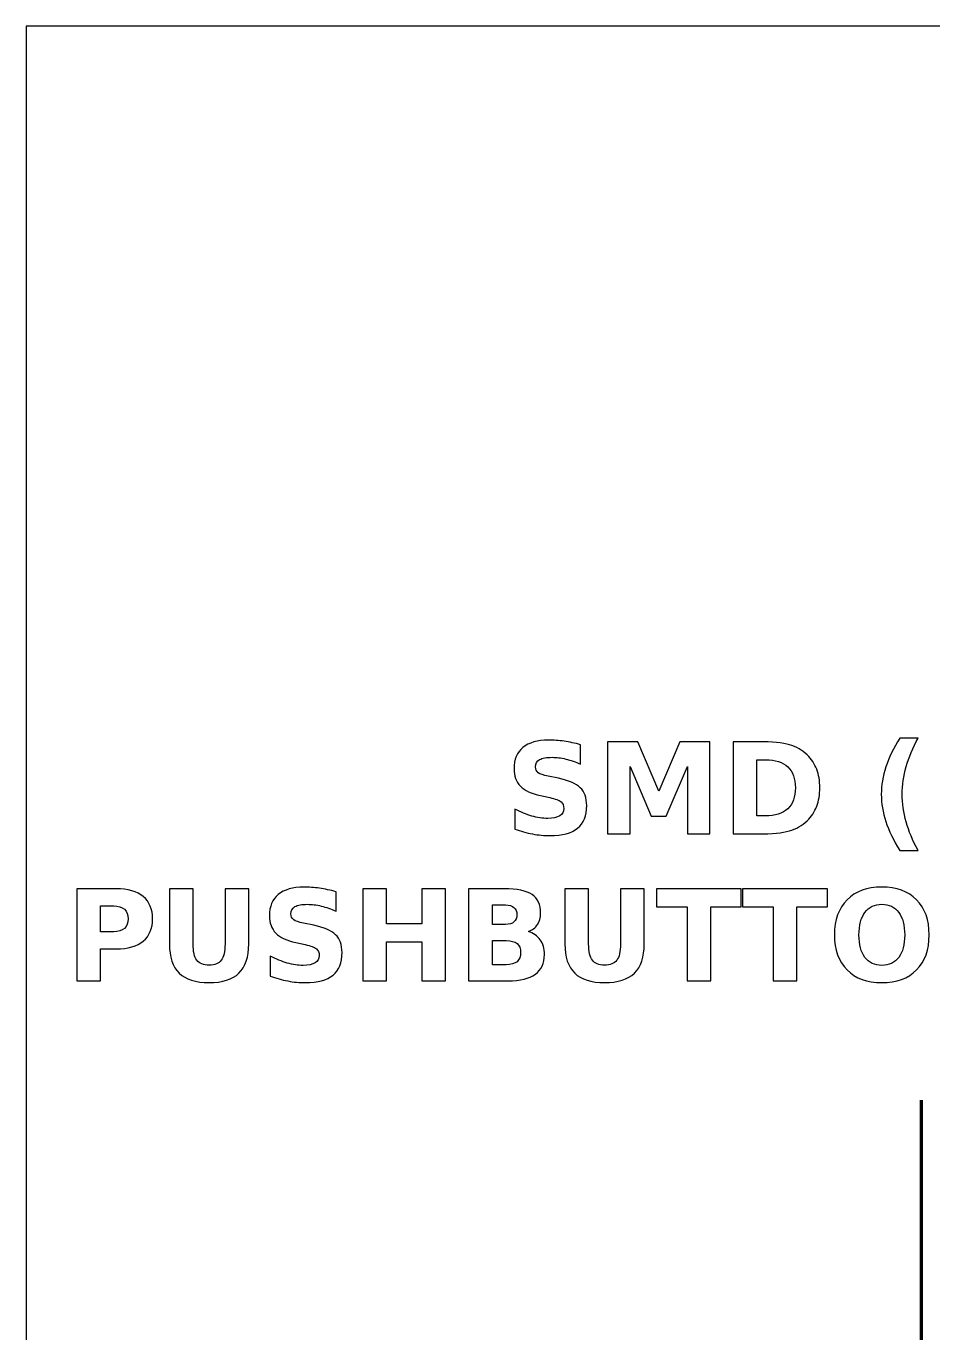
# Model space of a CAD drawing. Header units: centimetres. Extents: x -11.5 to -9.5, y -15.85 to -11.85.
# Drawn here: x -11.5 to -10.487, y -13.31 to -11.85 of the extents above; entities that cross this region are included whole.
import ezdxf

# ---------------------------------------------------------------- set-up
doc = ezdxf.new("R2010")
doc.units = ezdxf.units.CM
doc.header["$MEASUREMENT"] = 0
doc.layers.add('Layer 1', color=7, linetype='Continuous')

msp = doc.modelspace()

# ---------------------------------------------------------------- linework, layer by layer
at = {"layer": 'Layer 1', "color": 7}
msp.add_open_spline([(-11.5, -11.85), (-11.5, -11.85), (-9.5, -11.85), (-9.5, -11.85), (-9.5, -11.85), (-9.5, -11.85), (-9.5, -15.85), (-9.5, -15.85), (-9.5, -15.85), (-9.5, -15.85), (-11.5, -15.85), (-11.5, -15.85), (-11.5, -15.85), (-11.5, -15.85), (-11.5, -11.85), (-11.5, -11.85)], degree=3, knots=[0, 0, 0, 0, 0.25, 0.25, 0.25, 0.25, 0.5, 0.5, 0.5, 0.5, 0.75, 0.75, 0.75, 0.75, 1, 1, 1, 1], dxfattribs=at)
at = {"layer": 'Layer 1', "color": 250}
for points, knots in [([(-10.88047, -12.65284), (-10.88047, -12.65284), (-10.88047, -12.67459), (-10.88047, -12.67459), (-10.88047, -12.67459), (-10.88612, -12.67207), (-10.89164, -12.67017), (-10.897, -12.66888), (-10.897, -12.66888), (-10.90239, -12.66758), (-10.90747, -12.66695), (-10.91224, -12.66695), (-10.91224, -12.66695), (-10.91857, -12.66695), (-10.92327, -12.66782), (-10.92631, -12.66956), (-10.92631, -12.66956), (-10.92934, -12.67132), (-10.93085, -12.67403), (-10.93085, -12.6777), (-10.93085, -12.6777), (-10.93085, -12.68045), (-10.92984, -12.68261), (-10.92779, -12.68414), (-10.92779, -12.68414), (-10.92574, -12.68567), (-10.92203, -12.68701), (-10.91664, -12.68811), (-10.91664, -12.68811), (-10.91664, -12.68811), (-10.90535, -12.69037), (-10.90535, -12.69037), (-10.90535, -12.69037), (-10.8939, -12.69268), (-10.88579, -12.69616), (-10.88097, -12.70086), (-10.88097, -12.70086), (-10.87614, -12.70554), (-10.87372, -12.7122), (-10.87372, -12.72083), (-10.87372, -12.72083), (-10.87372, -12.73219), (-10.87708, -12.74063), (-10.88381, -12.74616), (-10.88381, -12.74616), (-10.89054, -12.75168), (-10.90081, -12.75446), (-10.91464, -12.75446), (-10.91464, -12.75446), (-10.92118, -12.75446), (-10.92772, -12.75385), (-10.93428, -12.7526), (-10.93428, -12.7526), (-10.94084, -12.75135), (-10.94743, -12.74952), (-10.95399, -12.7471), (-10.95399, -12.7471), (-10.95399, -12.7471), (-10.95399, -12.72471), (-10.95399, -12.72471), (-10.95399, -12.72471), (-10.94743, -12.72819), (-10.94108, -12.73082), (-10.93494, -12.73259), (-10.93494, -12.73259), (-10.9288, -12.73435), (-10.9229, -12.73524), (-10.91721, -12.73524), (-10.91721, -12.73524), (-10.91142, -12.73524), (-10.90698, -12.73428), (-10.9039, -12.73235), (-10.9039, -12.73235), (-10.90081, -12.73042), (-10.89929, -12.72767), (-10.89929, -12.72407), (-10.89929, -12.72407), (-10.89929, -12.72087), (-10.90032, -12.71838), (-10.90241, -12.71664), (-10.90241, -12.71664), (-10.90451, -12.7149), (-10.90867, -12.71333), (-10.91493, -12.71196), (-10.91493, -12.71196), (-10.91493, -12.71196), (-10.9252, -12.70968), (-10.9252, -12.70968), (-10.9252, -12.70968), (-10.93548, -12.70747), (-10.94301, -12.70397), (-10.94776, -12.69914), (-10.94776, -12.69914), (-10.95251, -12.69432), (-10.95488, -12.68781), (-10.95488, -12.67965), (-10.95488, -12.67965), (-10.95488, -12.66939), (-10.95157, -12.66151), (-10.94496, -12.65601), (-10.94496, -12.65601), (-10.93835, -12.65048), (-10.92885, -12.64773), (-10.91643, -12.64773), (-10.91643, -12.64773), (-10.91079, -12.64773), (-10.90498, -12.64816), (-10.899, -12.649), (-10.899, -12.649), (-10.89303, -12.64985), (-10.88685, -12.65112), (-10.88047, -12.65284)], [0, 0, 0, 0, 0.0357143, 0.0357143, 0.0357143, 0.0357143, 0.0714286, 0.0714286, 0.0714286, 0.0714286, 0.1071429, 0.1071429, 0.1071429, 0.1071429, 0.1428571, 0.1428571, 0.1428571, 0.1428571, 0.1785714, 0.1785714, 0.1785714, 0.1785714, 0.2142857, 0.2142857, 0.2142857, 0.2142857, 0.25, 0.25, 0.25, 0.25, 0.2857143, 0.2857143, 0.2857143, 0.2857143, 0.3214286, 0.3214286, 0.3214286, 0.3214286, 0.3571429, 0.3571429, 0.3571429, 0.3571429, 0.3928571, 0.3928571, 0.3928571, 0.3928571, 0.4285714, 0.4285714, 0.4285714, 0.4285714, 0.4642857, 0.4642857, 0.4642857, 0.4642857, 0.5, 0.5, 0.5, 0.5, 0.5357143, 0.5357143, 0.5357143, 0.5357143, 0.5714286, 0.5714286, 0.5714286, 0.5714286, 0.6071429, 0.6071429, 0.6071429, 0.6071429, 0.6428571, 0.6428571, 0.6428571, 0.6428571, 0.6785714, 0.6785714, 0.6785714, 0.6785714, 0.7142857, 0.7142857, 0.7142857, 0.7142857, 0.75, 0.75, 0.75, 0.75, 0.7857143, 0.7857143, 0.7857143, 0.7857143, 0.8214286, 0.8214286, 0.8214286, 0.8214286, 0.8571429, 0.8571429, 0.8571429, 0.8571429, 0.8928571, 0.8928571, 0.8928571, 0.8928571, 0.9285714, 0.9285714, 0.9285714, 0.9285714, 0.9642857, 0.9642857, 0.9642857, 0.9642857, 1, 1, 1, 1]), ([(-10.85044, -12.64959), (-10.85044, -12.64959), (-10.81669, -12.64959), (-10.81669, -12.64959), (-10.81669, -12.64959), (-10.81669, -12.64959), (-10.79324, -12.70465), (-10.79324, -12.70465), (-10.79324, -12.70465), (-10.79324, -12.70465), (-10.76968, -12.64959), (-10.76968, -12.64959), (-10.76968, -12.64959), (-10.76968, -12.64959), (-10.736, -12.64959), (-10.736, -12.64959), (-10.736, -12.64959), (-10.736, -12.64959), (-10.736, -12.75246), (-10.736, -12.75246), (-10.736, -12.75246), (-10.736, -12.75246), (-10.76107, -12.75246), (-10.76107, -12.75246), (-10.76107, -12.75246), (-10.76107, -12.75246), (-10.76107, -12.67722), (-10.76107, -12.67722), (-10.76107, -12.67722), (-10.76107, -12.67722), (-10.78478, -12.73268), (-10.78478, -12.73268), (-10.78478, -12.73268), (-10.78478, -12.73268), (-10.80159, -12.73268), (-10.80159, -12.73268), (-10.80159, -12.73268), (-10.80159, -12.73268), (-10.8253, -12.67722), (-10.8253, -12.67722), (-10.8253, -12.67722), (-10.8253, -12.67722), (-10.8253, -12.75246), (-10.8253, -12.75246), (-10.8253, -12.75246), (-10.8253, -12.75246), (-10.85044, -12.75246), (-10.85044, -12.75246), (-10.85044, -12.75246), (-10.85044, -12.75246), (-10.85044, -12.64959), (-10.85044, -12.64959)], [0, 0, 0, 0, 0.0769231, 0.0769231, 0.0769231, 0.0769231, 0.1538462, 0.1538462, 0.1538462, 0.1538462, 0.2307692, 0.2307692, 0.2307692, 0.2307692, 0.3076923, 0.3076923, 0.3076923, 0.3076923, 0.3846154, 0.3846154, 0.3846154, 0.3846154, 0.4615385, 0.4615385, 0.4615385, 0.4615385, 0.5384615, 0.5384615, 0.5384615, 0.5384615, 0.6153846, 0.6153846, 0.6153846, 0.6153846, 0.6923077, 0.6923077, 0.6923077, 0.6923077, 0.7692308, 0.7692308, 0.7692308, 0.7692308, 0.8461538, 0.8461538, 0.8461538, 0.8461538, 0.9230769, 0.9230769, 0.9230769, 0.9230769, 1, 1, 1, 1]), ([(-10.71001, -12.64959), (-10.71001, -12.64959), (-10.68202, -12.64959), (-10.68202, -12.64959), (-10.68202, -12.64959), (-10.66641, -12.64959), (-10.65479, -12.6507), (-10.64715, -12.65293), (-10.64715, -12.65293), (-10.6395, -12.65516), (-10.63294, -12.65893), (-10.62746, -12.66427), (-10.62746, -12.66427), (-10.62264, -12.6689), (-10.61907, -12.67426), (-10.61671, -12.68033), (-10.61671, -12.68033), (-10.61439, -12.68637), (-10.61321, -12.69324), (-10.61321, -12.70093), (-10.61321, -12.70093), (-10.61321, -12.70869), (-10.61439, -12.71561), (-10.61671, -12.7217), (-10.61671, -12.7217), (-10.61907, -12.72779), (-10.62264, -12.73315), (-10.62746, -12.73778), (-10.62746, -12.73778), (-10.63299, -12.74312), (-10.6396, -12.74689), (-10.64731, -12.74912), (-10.64731, -12.74912), (-10.65503, -12.75135), (-10.6666, -12.75246), (-10.68202, -12.75246), (-10.68202, -12.75246), (-10.68202, -12.75246), (-10.71001, -12.75246), (-10.71001, -12.75246), (-10.71001, -12.75246), (-10.71001, -12.75246), (-10.71001, -12.64959), (-10.71001, -12.64959)], [0, 0, 0, 0, 0.0909091, 0.0909091, 0.0909091, 0.0909091, 0.1818182, 0.1818182, 0.1818182, 0.1818182, 0.2727273, 0.2727273, 0.2727273, 0.2727273, 0.3636364, 0.3636364, 0.3636364, 0.3636364, 0.4545455, 0.4545455, 0.4545455, 0.4545455, 0.5454545, 0.5454545, 0.5454545, 0.5454545, 0.6363636, 0.6363636, 0.6363636, 0.6363636, 0.7272727, 0.7272727, 0.7272727, 0.7272727, 0.8181818, 0.8181818, 0.8181818, 0.8181818, 0.9090909, 0.9090909, 0.9090909, 0.9090909, 1, 1, 1, 1]), ([(-10.50352, -12.77106), (-10.50352, -12.77106), (-10.52398, -12.77106), (-10.52398, -12.77106), (-10.52398, -12.77106), (-10.53101, -12.75973), (-10.53621, -12.74893), (-10.53955, -12.7387), (-10.53955, -12.7387), (-10.54291, -12.72849), (-10.54458, -12.71836), (-10.54458, -12.70829), (-10.54458, -12.70829), (-10.54458, -12.69823), (-10.54289, -12.68804), (-10.53953, -12.67774), (-10.53953, -12.67774), (-10.53614, -12.66742), (-10.53097, -12.65665), (-10.52398, -12.64538), (-10.52398, -12.64538), (-10.52398, -12.64538), (-10.50352, -12.64538), (-10.50352, -12.64538), (-10.50352, -12.64538), (-10.5094, -12.65627), (-10.5138, -12.66692), (-10.51674, -12.67732), (-10.51674, -12.67732), (-10.51968, -12.68771), (-10.52116, -12.69799), (-10.52116, -12.70815), (-10.52116, -12.70815), (-10.52116, -12.71831), (-10.5197, -12.72859), (-10.51679, -12.73903), (-10.51679, -12.73903), (-10.51387, -12.74945), (-10.50945, -12.76013), (-10.50352, -12.77106)], [0, 0, 0, 0, 0.1, 0.1, 0.1, 0.1, 0.2, 0.2, 0.2, 0.2, 0.3, 0.3, 0.3, 0.3, 0.4, 0.4, 0.4, 0.4, 0.5, 0.5, 0.5, 0.5, 0.6, 0.6, 0.6, 0.6, 0.7, 0.7, 0.7, 0.7, 0.8, 0.8, 0.8, 0.8, 0.9, 0.9, 0.9, 0.9, 1, 1, 1, 1]), ([(-10.68348, -12.66965), (-10.68348, -12.66965), (-10.68348, -12.7324), (-10.68348, -12.7324), (-10.68348, -12.7324), (-10.68348, -12.7324), (-10.67398, -12.7324), (-10.67398, -12.7324), (-10.67398, -12.7324), (-10.66314, -12.7324), (-10.65486, -12.72972), (-10.64915, -12.72433), (-10.64915, -12.72433), (-10.64343, -12.71897), (-10.64056, -12.71116), (-10.64056, -12.70093), (-10.64056, -12.70093), (-10.64056, -12.69072), (-10.64341, -12.68296), (-10.6491, -12.67765), (-10.6491, -12.67765), (-10.65479, -12.67231), (-10.66309, -12.66965), (-10.67398, -12.66965), (-10.67398, -12.66965), (-10.67398, -12.66965), (-10.68348, -12.66965), (-10.68348, -12.66965)], [0, 0, 0, 0, 0.1428571, 0.1428571, 0.1428571, 0.1428571, 0.2857143, 0.2857143, 0.2857143, 0.2857143, 0.4285714, 0.4285714, 0.4285714, 0.4285714, 0.5714286, 0.5714286, 0.5714286, 0.5714286, 0.7142857, 0.7142857, 0.7142857, 0.7142857, 0.8571429, 0.8571429, 0.8571429, 0.8571429, 1, 1, 1, 1]), ([(-11.44335, -12.81384), (-11.44335, -12.81384), (-11.39933, -12.81384), (-11.39933, -12.81384), (-11.39933, -12.81384), (-11.38623, -12.81384), (-11.37618, -12.81676), (-11.36917, -12.82257), (-11.36917, -12.82257), (-11.36217, -12.82838), (-11.35866, -12.83665), (-11.35866, -12.8474), (-11.35866, -12.8474), (-11.35866, -12.85817), (-11.36217, -12.86647), (-11.36917, -12.87228), (-11.36917, -12.87228), (-11.37618, -12.87809), (-11.38623, -12.88101), (-11.39933, -12.88101), (-11.39933, -12.88101), (-11.39933, -12.88101), (-11.41682, -12.88101), (-11.41682, -12.88101), (-11.41682, -12.88101), (-11.41682, -12.88101), (-11.41682, -12.91671), (-11.41682, -12.91671), (-11.41682, -12.91671), (-11.41682, -12.91671), (-11.44335, -12.91671), (-11.44335, -12.91671), (-11.44335, -12.91671), (-11.44335, -12.91671), (-11.44335, -12.81384), (-11.44335, -12.81384)], [0, 0, 0, 0, 0.1111111, 0.1111111, 0.1111111, 0.1111111, 0.2222222, 0.2222222, 0.2222222, 0.2222222, 0.3333333, 0.3333333, 0.3333333, 0.3333333, 0.4444444, 0.4444444, 0.4444444, 0.4444444, 0.5555556, 0.5555556, 0.5555556, 0.5555556, 0.6666667, 0.6666667, 0.6666667, 0.6666667, 0.7777778, 0.7777778, 0.7777778, 0.7777778, 0.8888889, 0.8888889, 0.8888889, 0.8888889, 1, 1, 1, 1]), ([(-11.33994, -12.81384), (-11.33994, -12.81384), (-11.31341, -12.81384), (-11.31341, -12.81384), (-11.31341, -12.81384), (-11.31341, -12.81384), (-11.31341, -12.87551), (-11.31341, -12.87551), (-11.31341, -12.87551), (-11.31341, -12.884), (-11.31203, -12.89009), (-11.30925, -12.89373), (-11.30925, -12.89373), (-11.30647, -12.89738), (-11.30194, -12.89921), (-11.29563, -12.89921), (-11.29563, -12.89921), (-11.28928, -12.89921), (-11.28472, -12.89738), (-11.28195, -12.89373), (-11.28195, -12.89373), (-11.27917, -12.89009), (-11.27778, -12.884), (-11.27778, -12.87551), (-11.27778, -12.87551), (-11.27778, -12.87551), (-11.27778, -12.81384), (-11.27778, -12.81384), (-11.27778, -12.81384), (-11.27778, -12.81384), (-11.25125, -12.81384), (-11.25125, -12.81384), (-11.25125, -12.81384), (-11.25125, -12.81384), (-11.25125, -12.87551), (-11.25125, -12.87551), (-11.25125, -12.87551), (-11.25125, -12.89006), (-11.2549, -12.90091), (-11.26221, -12.90803), (-11.26221, -12.90803), (-11.2695, -12.91516), (-11.28065, -12.91871), (-11.29563, -12.91871), (-11.29563, -12.91871), (-11.31057, -12.91871), (-11.32169, -12.91516), (-11.32898, -12.90803), (-11.32898, -12.90803), (-11.3363, -12.90091), (-11.33994, -12.89006), (-11.33994, -12.87551), (-11.33994, -12.87551), (-11.33994, -12.87551), (-11.33994, -12.81384), (-11.33994, -12.81384)], [0, 0, 0, 0, 0.0714286, 0.0714286, 0.0714286, 0.0714286, 0.1428571, 0.1428571, 0.1428571, 0.1428571, 0.2142857, 0.2142857, 0.2142857, 0.2142857, 0.2857143, 0.2857143, 0.2857143, 0.2857143, 0.3571429, 0.3571429, 0.3571429, 0.3571429, 0.4285714, 0.4285714, 0.4285714, 0.4285714, 0.5, 0.5, 0.5, 0.5, 0.5714286, 0.5714286, 0.5714286, 0.5714286, 0.6428571, 0.6428571, 0.6428571, 0.6428571, 0.7142857, 0.7142857, 0.7142857, 0.7142857, 0.7857143, 0.7857143, 0.7857143, 0.7857143, 0.8571429, 0.8571429, 0.8571429, 0.8571429, 0.9285714, 0.9285714, 0.9285714, 0.9285714, 1, 1, 1, 1]), ([(-11.15377, -12.81709), (-11.15377, -12.81709), (-11.15377, -12.83884), (-11.15377, -12.83884), (-11.15377, -12.83884), (-11.15942, -12.83632), (-11.16494, -12.83442), (-11.1703, -12.83313), (-11.1703, -12.83313), (-11.17569, -12.83183), (-11.18077, -12.8312), (-11.18554, -12.8312), (-11.18554, -12.8312), (-11.19187, -12.8312), (-11.19657, -12.83207), (-11.19961, -12.83381), (-11.19961, -12.83381), (-11.20264, -12.83557), (-11.20415, -12.83828), (-11.20415, -12.84195), (-11.20415, -12.84195), (-11.20415, -12.8447), (-11.20314, -12.84686), (-11.20109, -12.84839), (-11.20109, -12.84839), (-11.19904, -12.84992), (-11.19533, -12.85126), (-11.18994, -12.85236), (-11.18994, -12.85236), (-11.18994, -12.85236), (-11.17865, -12.85462), (-11.17865, -12.85462), (-11.17865, -12.85462), (-11.1672, -12.85693), (-11.15909, -12.86041), (-11.15427, -12.86511), (-11.15427, -12.86511), (-11.14944, -12.86979), (-11.14702, -12.87645), (-11.14702, -12.88508), (-11.14702, -12.88508), (-11.14702, -12.89644), (-11.15038, -12.90488), (-11.15711, -12.91041), (-11.15711, -12.91041), (-11.16384, -12.91593), (-11.17411, -12.91871), (-11.18794, -12.91871), (-11.18794, -12.91871), (-11.19448, -12.91871), (-11.20102, -12.9181), (-11.20758, -12.91685), (-11.20758, -12.91685), (-11.21414, -12.9156), (-11.22073, -12.91377), (-11.22729, -12.91135), (-11.22729, -12.91135), (-11.22729, -12.91135), (-11.22729, -12.88896), (-11.22729, -12.88896), (-11.22729, -12.88896), (-11.22073, -12.89244), (-11.21438, -12.89507), (-11.20824, -12.89684), (-11.20824, -12.89684), (-11.2021, -12.8986), (-11.1962, -12.89949), (-11.19051, -12.89949), (-11.19051, -12.89949), (-11.18472, -12.89949), (-11.18028, -12.89853), (-11.1772, -12.8966), (-11.1772, -12.8966), (-11.17411, -12.89467), (-11.17259, -12.89192), (-11.17259, -12.88832), (-11.17259, -12.88832), (-11.17259, -12.88512), (-11.17362, -12.88263), (-11.17571, -12.88089), (-11.17571, -12.88089), (-11.17781, -12.87915), (-11.18197, -12.87758), (-11.18823, -12.87621), (-11.18823, -12.87621), (-11.18823, -12.87621), (-11.1985, -12.87393), (-11.1985, -12.87393), (-11.1985, -12.87393), (-11.20878, -12.87172), (-11.21631, -12.86822), (-11.22106, -12.86339), (-11.22106, -12.86339), (-11.22581, -12.85857), (-11.22818, -12.85206), (-11.22818, -12.8439), (-11.22818, -12.8439), (-11.22818, -12.83364), (-11.22487, -12.82576), (-11.21826, -12.82026), (-11.21826, -12.82026), (-11.21165, -12.81473), (-11.20215, -12.81198), (-11.18973, -12.81198), (-11.18973, -12.81198), (-11.18409, -12.81198), (-11.17828, -12.81241), (-11.1723, -12.81325), (-11.1723, -12.81325), (-11.16633, -12.8141), (-11.16015, -12.81537), (-11.15377, -12.81709)], [0, 0, 0, 0, 0.0357143, 0.0357143, 0.0357143, 0.0357143, 0.0714286, 0.0714286, 0.0714286, 0.0714286, 0.1071429, 0.1071429, 0.1071429, 0.1071429, 0.1428571, 0.1428571, 0.1428571, 0.1428571, 0.1785714, 0.1785714, 0.1785714, 0.1785714, 0.2142857, 0.2142857, 0.2142857, 0.2142857, 0.25, 0.25, 0.25, 0.25, 0.2857143, 0.2857143, 0.2857143, 0.2857143, 0.3214286, 0.3214286, 0.3214286, 0.3214286, 0.3571429, 0.3571429, 0.3571429, 0.3571429, 0.3928571, 0.3928571, 0.3928571, 0.3928571, 0.4285714, 0.4285714, 0.4285714, 0.4285714, 0.4642857, 0.4642857, 0.4642857, 0.4642857, 0.5, 0.5, 0.5, 0.5, 0.5357143, 0.5357143, 0.5357143, 0.5357143, 0.5714286, 0.5714286, 0.5714286, 0.5714286, 0.6071429, 0.6071429, 0.6071429, 0.6071429, 0.6428571, 0.6428571, 0.6428571, 0.6428571, 0.6785714, 0.6785714, 0.6785714, 0.6785714, 0.7142857, 0.7142857, 0.7142857, 0.7142857, 0.75, 0.75, 0.75, 0.75, 0.7857143, 0.7857143, 0.7857143, 0.7857143, 0.8214286, 0.8214286, 0.8214286, 0.8214286, 0.8571429, 0.8571429, 0.8571429, 0.8571429, 0.8928571, 0.8928571, 0.8928571, 0.8928571, 0.9285714, 0.9285714, 0.9285714, 0.9285714, 0.9642857, 0.9642857, 0.9642857, 0.9642857, 1, 1, 1, 1]), ([(-11.12374, -12.81384), (-11.12374, -12.81384), (-11.09721, -12.81384), (-11.09721, -12.81384), (-11.09721, -12.81384), (-11.09721, -12.81384), (-11.09721, -12.85305), (-11.09721, -12.85305), (-11.09721, -12.85305), (-11.09721, -12.85305), (-11.05808, -12.85305), (-11.05808, -12.85305), (-11.05808, -12.85305), (-11.05808, -12.85305), (-11.05808, -12.81384), (-11.05808, -12.81384), (-11.05808, -12.81384), (-11.05808, -12.81384), (-11.03155, -12.81384), (-11.03155, -12.81384), (-11.03155, -12.81384), (-11.03155, -12.81384), (-11.03155, -12.91671), (-11.03155, -12.91671), (-11.03155, -12.91671), (-11.03155, -12.91671), (-11.05808, -12.91671), (-11.05808, -12.91671), (-11.05808, -12.91671), (-11.05808, -12.91671), (-11.05808, -12.87311), (-11.05808, -12.87311), (-11.05808, -12.87311), (-11.05808, -12.87311), (-11.09721, -12.87311), (-11.09721, -12.87311), (-11.09721, -12.87311), (-11.09721, -12.87311), (-11.09721, -12.91671), (-11.09721, -12.91671), (-11.09721, -12.91671), (-11.09721, -12.91671), (-11.12374, -12.91671), (-11.12374, -12.91671), (-11.12374, -12.91671), (-11.12374, -12.91671), (-11.12374, -12.81384), (-11.12374, -12.81384)], [0, 0, 0, 0, 0.0833333, 0.0833333, 0.0833333, 0.0833333, 0.1666667, 0.1666667, 0.1666667, 0.1666667, 0.25, 0.25, 0.25, 0.25, 0.3333333, 0.3333333, 0.3333333, 0.3333333, 0.4166667, 0.4166667, 0.4166667, 0.4166667, 0.5, 0.5, 0.5, 0.5, 0.5833333, 0.5833333, 0.5833333, 0.5833333, 0.6666667, 0.6666667, 0.6666667, 0.6666667, 0.75, 0.75, 0.75, 0.75, 0.8333333, 0.8333333, 0.8333333, 0.8333333, 0.9166667, 0.9166667, 0.9166667, 0.9166667, 1, 1, 1, 1]), ([(-10.93888, -12.86165), (-10.93319, -12.8633), (-10.92877, -12.86636), (-10.92564, -12.87083), (-10.92564, -12.87083), (-10.92251, -12.87527), (-10.92096, -12.88075), (-10.92096, -12.88722), (-10.92096, -12.88722), (-10.92096, -12.89714), (-10.92433, -12.90453), (-10.93103, -12.9094), (-10.93103, -12.9094), (-10.93773, -12.91426), (-10.94794, -12.91671), (-10.96163, -12.91671), (-10.96163, -12.91671), (-10.96163, -12.91671), (-11.00565, -12.91671), (-11.00565, -12.91671), (-11.00565, -12.91671), (-11.00565, -12.91671), (-11.00565, -12.81384), (-11.00565, -12.81384), (-11.00565, -12.81384), (-11.00565, -12.81384), (-10.96583, -12.81384), (-10.96583, -12.81384), (-10.96583, -12.81384), (-10.95154, -12.81384), (-10.94119, -12.816), (-10.93479, -12.82031), (-10.93479, -12.82031), (-10.92837, -12.82464), (-10.92517, -12.83155), (-10.92517, -12.84105), (-10.92517, -12.84105), (-10.92517, -12.84606), (-10.92635, -12.85032), (-10.92868, -12.85385), (-10.92868, -12.85385), (-10.93103, -12.85735), (-10.93441, -12.85996), (-10.93888, -12.86165)], [0, 0, 0, 0, 0.0909091, 0.0909091, 0.0909091, 0.0909091, 0.1818182, 0.1818182, 0.1818182, 0.1818182, 0.2727273, 0.2727273, 0.2727273, 0.2727273, 0.3636364, 0.3636364, 0.3636364, 0.3636364, 0.4545455, 0.4545455, 0.4545455, 0.4545455, 0.5454545, 0.5454545, 0.5454545, 0.5454545, 0.6363636, 0.6363636, 0.6363636, 0.6363636, 0.7272727, 0.7272727, 0.7272727, 0.7272727, 0.8181818, 0.8181818, 0.8181818, 0.8181818, 0.9090909, 0.9090909, 0.9090909, 0.9090909, 1, 1, 1, 1]), ([(-10.8981, -12.81384), (-10.8981, -12.81384), (-10.87157, -12.81384), (-10.87157, -12.81384), (-10.87157, -12.81384), (-10.87157, -12.81384), (-10.87157, -12.87551), (-10.87157, -12.87551), (-10.87157, -12.87551), (-10.87157, -12.884), (-10.87019, -12.89009), (-10.86741, -12.89373), (-10.86741, -12.89373), (-10.86463, -12.89738), (-10.8601, -12.89921), (-10.85379, -12.89921), (-10.85379, -12.89921), (-10.84744, -12.89921), (-10.84288, -12.89738), (-10.84011, -12.89373), (-10.84011, -12.89373), (-10.83733, -12.89009), (-10.83594, -12.884), (-10.83594, -12.87551), (-10.83594, -12.87551), (-10.83594, -12.87551), (-10.83594, -12.81384), (-10.83594, -12.81384), (-10.83594, -12.81384), (-10.83594, -12.81384), (-10.80941, -12.81384), (-10.80941, -12.81384), (-10.80941, -12.81384), (-10.80941, -12.81384), (-10.80941, -12.87551), (-10.80941, -12.87551), (-10.80941, -12.87551), (-10.80941, -12.89006), (-10.81306, -12.90091), (-10.82037, -12.90803), (-10.82037, -12.90803), (-10.82766, -12.91516), (-10.83881, -12.91871), (-10.85379, -12.91871), (-10.85379, -12.91871), (-10.86873, -12.91871), (-10.87985, -12.91516), (-10.88714, -12.90803), (-10.88714, -12.90803), (-10.89446, -12.90091), (-10.8981, -12.89006), (-10.8981, -12.87551), (-10.8981, -12.87551), (-10.8981, -12.87551), (-10.8981, -12.81384), (-10.8981, -12.81384)], [0, 0, 0, 0, 0.0714286, 0.0714286, 0.0714286, 0.0714286, 0.1428571, 0.1428571, 0.1428571, 0.1428571, 0.2142857, 0.2142857, 0.2142857, 0.2142857, 0.2857143, 0.2857143, 0.2857143, 0.2857143, 0.3571429, 0.3571429, 0.3571429, 0.3571429, 0.4285714, 0.4285714, 0.4285714, 0.4285714, 0.5, 0.5, 0.5, 0.5, 0.5714286, 0.5714286, 0.5714286, 0.5714286, 0.6428571, 0.6428571, 0.6428571, 0.6428571, 0.7142857, 0.7142857, 0.7142857, 0.7142857, 0.7857143, 0.7857143, 0.7857143, 0.7857143, 0.8571429, 0.8571429, 0.8571429, 0.8571429, 0.9285714, 0.9285714, 0.9285714, 0.9285714, 1, 1, 1, 1]), ([(-10.7958, -12.81384), (-10.7958, -12.81384), (-10.701, -12.81384), (-10.701, -12.81384), (-10.701, -12.81384), (-10.701, -12.81384), (-10.701, -12.8339), (-10.701, -12.8339), (-10.701, -12.8339), (-10.701, -12.8339), (-10.7351, -12.8339), (-10.7351, -12.8339), (-10.7351, -12.8339), (-10.7351, -12.8339), (-10.7351, -12.91671), (-10.7351, -12.91671), (-10.7351, -12.91671), (-10.7351, -12.91671), (-10.76163, -12.91671), (-10.76163, -12.91671), (-10.76163, -12.91671), (-10.76163, -12.91671), (-10.76163, -12.8339), (-10.76163, -12.8339), (-10.76163, -12.8339), (-10.76163, -12.8339), (-10.7958, -12.8339), (-10.7958, -12.8339), (-10.7958, -12.8339), (-10.7958, -12.8339), (-10.7958, -12.81384), (-10.7958, -12.81384)], [0, 0, 0, 0, 0.125, 0.125, 0.125, 0.125, 0.25, 0.25, 0.25, 0.25, 0.375, 0.375, 0.375, 0.375, 0.5, 0.5, 0.5, 0.5, 0.625, 0.625, 0.625, 0.625, 0.75, 0.75, 0.75, 0.75, 0.875, 0.875, 0.875, 0.875, 1, 1, 1, 1]), ([(-10.69954, -12.81384), (-10.69954, -12.81384), (-10.60474, -12.81384), (-10.60474, -12.81384), (-10.60474, -12.81384), (-10.60474, -12.81384), (-10.60474, -12.8339), (-10.60474, -12.8339), (-10.60474, -12.8339), (-10.60474, -12.8339), (-10.63884, -12.8339), (-10.63884, -12.8339), (-10.63884, -12.8339), (-10.63884, -12.8339), (-10.63884, -12.91671), (-10.63884, -12.91671), (-10.63884, -12.91671), (-10.63884, -12.91671), (-10.66537, -12.91671), (-10.66537, -12.91671), (-10.66537, -12.91671), (-10.66537, -12.91671), (-10.66537, -12.8339), (-10.66537, -12.8339), (-10.66537, -12.8339), (-10.66537, -12.8339), (-10.69954, -12.8339), (-10.69954, -12.8339), (-10.69954, -12.8339), (-10.69954, -12.8339), (-10.69954, -12.81384), (-10.69954, -12.81384)], [0, 0, 0, 0, 0.125, 0.125, 0.125, 0.125, 0.25, 0.25, 0.25, 0.25, 0.375, 0.375, 0.375, 0.375, 0.5, 0.5, 0.5, 0.5, 0.625, 0.625, 0.625, 0.625, 0.75, 0.75, 0.75, 0.75, 0.875, 0.875, 0.875, 0.875, 1, 1, 1, 1]), ([(-10.54401, -12.81198), (-10.52748, -12.81198), (-10.51452, -12.81671), (-10.50516, -12.82619), (-10.50516, -12.82619), (-10.49578, -12.83564), (-10.4911, -12.84869), (-10.4911, -12.86537), (-10.4911, -12.86537), (-10.4911, -12.882), (-10.49578, -12.89505), (-10.50516, -12.9045), (-10.50516, -12.9045), (-10.51452, -12.91398), (-10.52748, -12.91871), (-10.54401, -12.91871), (-10.54401, -12.91871), (-10.5605, -12.91871), (-10.57343, -12.91398), (-10.58284, -12.9045), (-10.58284, -12.9045), (-10.59222, -12.89505), (-10.59693, -12.882), (-10.59693, -12.86537), (-10.59693, -12.86537), (-10.59693, -12.84869), (-10.59222, -12.83564), (-10.58284, -12.82619), (-10.58284, -12.82619), (-10.57343, -12.81671), (-10.5605, -12.81198), (-10.54401, -12.81198)], [0, 0, 0, 0, 0.125, 0.125, 0.125, 0.125, 0.25, 0.25, 0.25, 0.25, 0.375, 0.375, 0.375, 0.375, 0.5, 0.5, 0.5, 0.5, 0.625, 0.625, 0.625, 0.625, 0.75, 0.75, 0.75, 0.75, 0.875, 0.875, 0.875, 0.875, 1, 1, 1, 1]), ([(-11.41682, -12.83306), (-11.41682, -12.83306), (-11.41682, -12.86179), (-11.41682, -12.86179), (-11.41682, -12.86179), (-11.41682, -12.86179), (-11.40215, -12.86179), (-11.40215, -12.86179), (-11.40215, -12.86179), (-11.397, -12.86179), (-11.39302, -12.86055), (-11.39022, -12.85803), (-11.39022, -12.85803), (-11.38742, -12.85554), (-11.38601, -12.85199), (-11.38601, -12.8474), (-11.38601, -12.8474), (-11.38601, -12.84279), (-11.38742, -12.83926), (-11.39022, -12.83677), (-11.39022, -12.83677), (-11.39302, -12.8343), (-11.397, -12.83306), (-11.40215, -12.83306), (-11.40215, -12.83306), (-11.40215, -12.83306), (-11.41682, -12.83306), (-11.41682, -12.83306)], [0, 0, 0, 0, 0.1428571, 0.1428571, 0.1428571, 0.1428571, 0.2857143, 0.2857143, 0.2857143, 0.2857143, 0.4285714, 0.4285714, 0.4285714, 0.4285714, 0.5714286, 0.5714286, 0.5714286, 0.5714286, 0.7142857, 0.7142857, 0.7142857, 0.7142857, 0.8571429, 0.8571429, 0.8571429, 0.8571429, 1, 1, 1, 1]), ([(-10.96445, -12.85366), (-10.96026, -12.85366), (-10.95709, -12.85274), (-10.95495, -12.85091), (-10.95495, -12.85091), (-10.95278, -12.84907), (-10.9517, -12.84637), (-10.9517, -12.84277), (-10.9517, -12.84277), (-10.9517, -12.83924), (-10.95278, -12.83656), (-10.95495, -12.8347), (-10.95495, -12.8347), (-10.95709, -12.83284), (-10.96026, -12.8319), (-10.96445, -12.8319), (-10.96445, -12.8319), (-10.96445, -12.8319), (-10.97912, -12.8319), (-10.97912, -12.8319), (-10.97912, -12.8319), (-10.97912, -12.8319), (-10.97912, -12.85366), (-10.97912, -12.85366), (-10.97912, -12.85366), (-10.97912, -12.85366), (-10.96445, -12.85366), (-10.96445, -12.85366)], [0, 0, 0, 0, 0.1428571, 0.1428571, 0.1428571, 0.1428571, 0.2857143, 0.2857143, 0.2857143, 0.2857143, 0.4285714, 0.4285714, 0.4285714, 0.4285714, 0.5714286, 0.5714286, 0.5714286, 0.5714286, 0.7142857, 0.7142857, 0.7142857, 0.7142857, 0.8571429, 0.8571429, 0.8571429, 0.8571429, 1, 1, 1, 1]), ([(-10.54401, -12.8312), (-10.5521, -12.8312), (-10.55836, -12.83418), (-10.56283, -12.84016), (-10.56283, -12.84016), (-10.56727, -12.84613), (-10.56951, -12.85453), (-10.56951, -12.86537), (-10.56951, -12.86537), (-10.56951, -12.87619), (-10.56727, -12.88456), (-10.56283, -12.89053), (-10.56283, -12.89053), (-10.55836, -12.89651), (-10.5521, -12.89949), (-10.54401, -12.89949), (-10.54401, -12.89949), (-10.53587, -12.89949), (-10.5296, -12.89651), (-10.52513, -12.89053), (-10.52513, -12.89053), (-10.52068, -12.88456), (-10.51845, -12.87619), (-10.51845, -12.86537), (-10.51845, -12.86537), (-10.51845, -12.85453), (-10.52068, -12.84613), (-10.52513, -12.84016), (-10.52513, -12.84016), (-10.5296, -12.83418), (-10.53587, -12.8312), (-10.54401, -12.8312)], [0, 0, 0, 0, 0.125, 0.125, 0.125, 0.125, 0.25, 0.25, 0.25, 0.25, 0.375, 0.375, 0.375, 0.375, 0.5, 0.5, 0.5, 0.5, 0.625, 0.625, 0.625, 0.625, 0.75, 0.75, 0.75, 0.75, 0.875, 0.875, 0.875, 0.875, 1, 1, 1, 1]), ([(-10.96355, -12.89865), (-10.95821, -12.89865), (-10.95422, -12.89752), (-10.95151, -12.89528), (-10.95151, -12.89528), (-10.94883, -12.89303), (-10.94749, -12.88962), (-10.94749, -12.88508), (-10.94749, -12.88508), (-10.94749, -12.88063), (-10.94883, -12.87729), (-10.95149, -12.87506), (-10.95149, -12.87506), (-10.95415, -12.87282), (-10.95817, -12.87172), (-10.96355, -12.87172), (-10.96355, -12.87172), (-10.96355, -12.87172), (-10.97912, -12.87172), (-10.97912, -12.87172), (-10.97912, -12.87172), (-10.97912, -12.87172), (-10.97912, -12.89865), (-10.97912, -12.89865), (-10.97912, -12.89865), (-10.97912, -12.89865), (-10.96355, -12.89865), (-10.96355, -12.89865)], [0, 0, 0, 0, 0.1428571, 0.1428571, 0.1428571, 0.1428571, 0.2857143, 0.2857143, 0.2857143, 0.2857143, 0.4285714, 0.4285714, 0.4285714, 0.4285714, 0.5714286, 0.5714286, 0.5714286, 0.5714286, 0.7142857, 0.7142857, 0.7142857, 0.7142857, 0.8571429, 0.8571429, 0.8571429, 0.8571429, 1, 1, 1, 1])]:
    msp.add_open_spline(points, degree=3, knots=knots, dxfattribs=at)
at = {"layer": 'Layer 1', "color": 250, "lineweight": 106}
msp.add_open_spline([(-10.5, -13.04999), (-10.5, -13.04999), (-10.5, -14.54999), (-10.5, -14.54999)], degree=3, dxfattribs=at)

doc.saveas('drawing.dxf')
